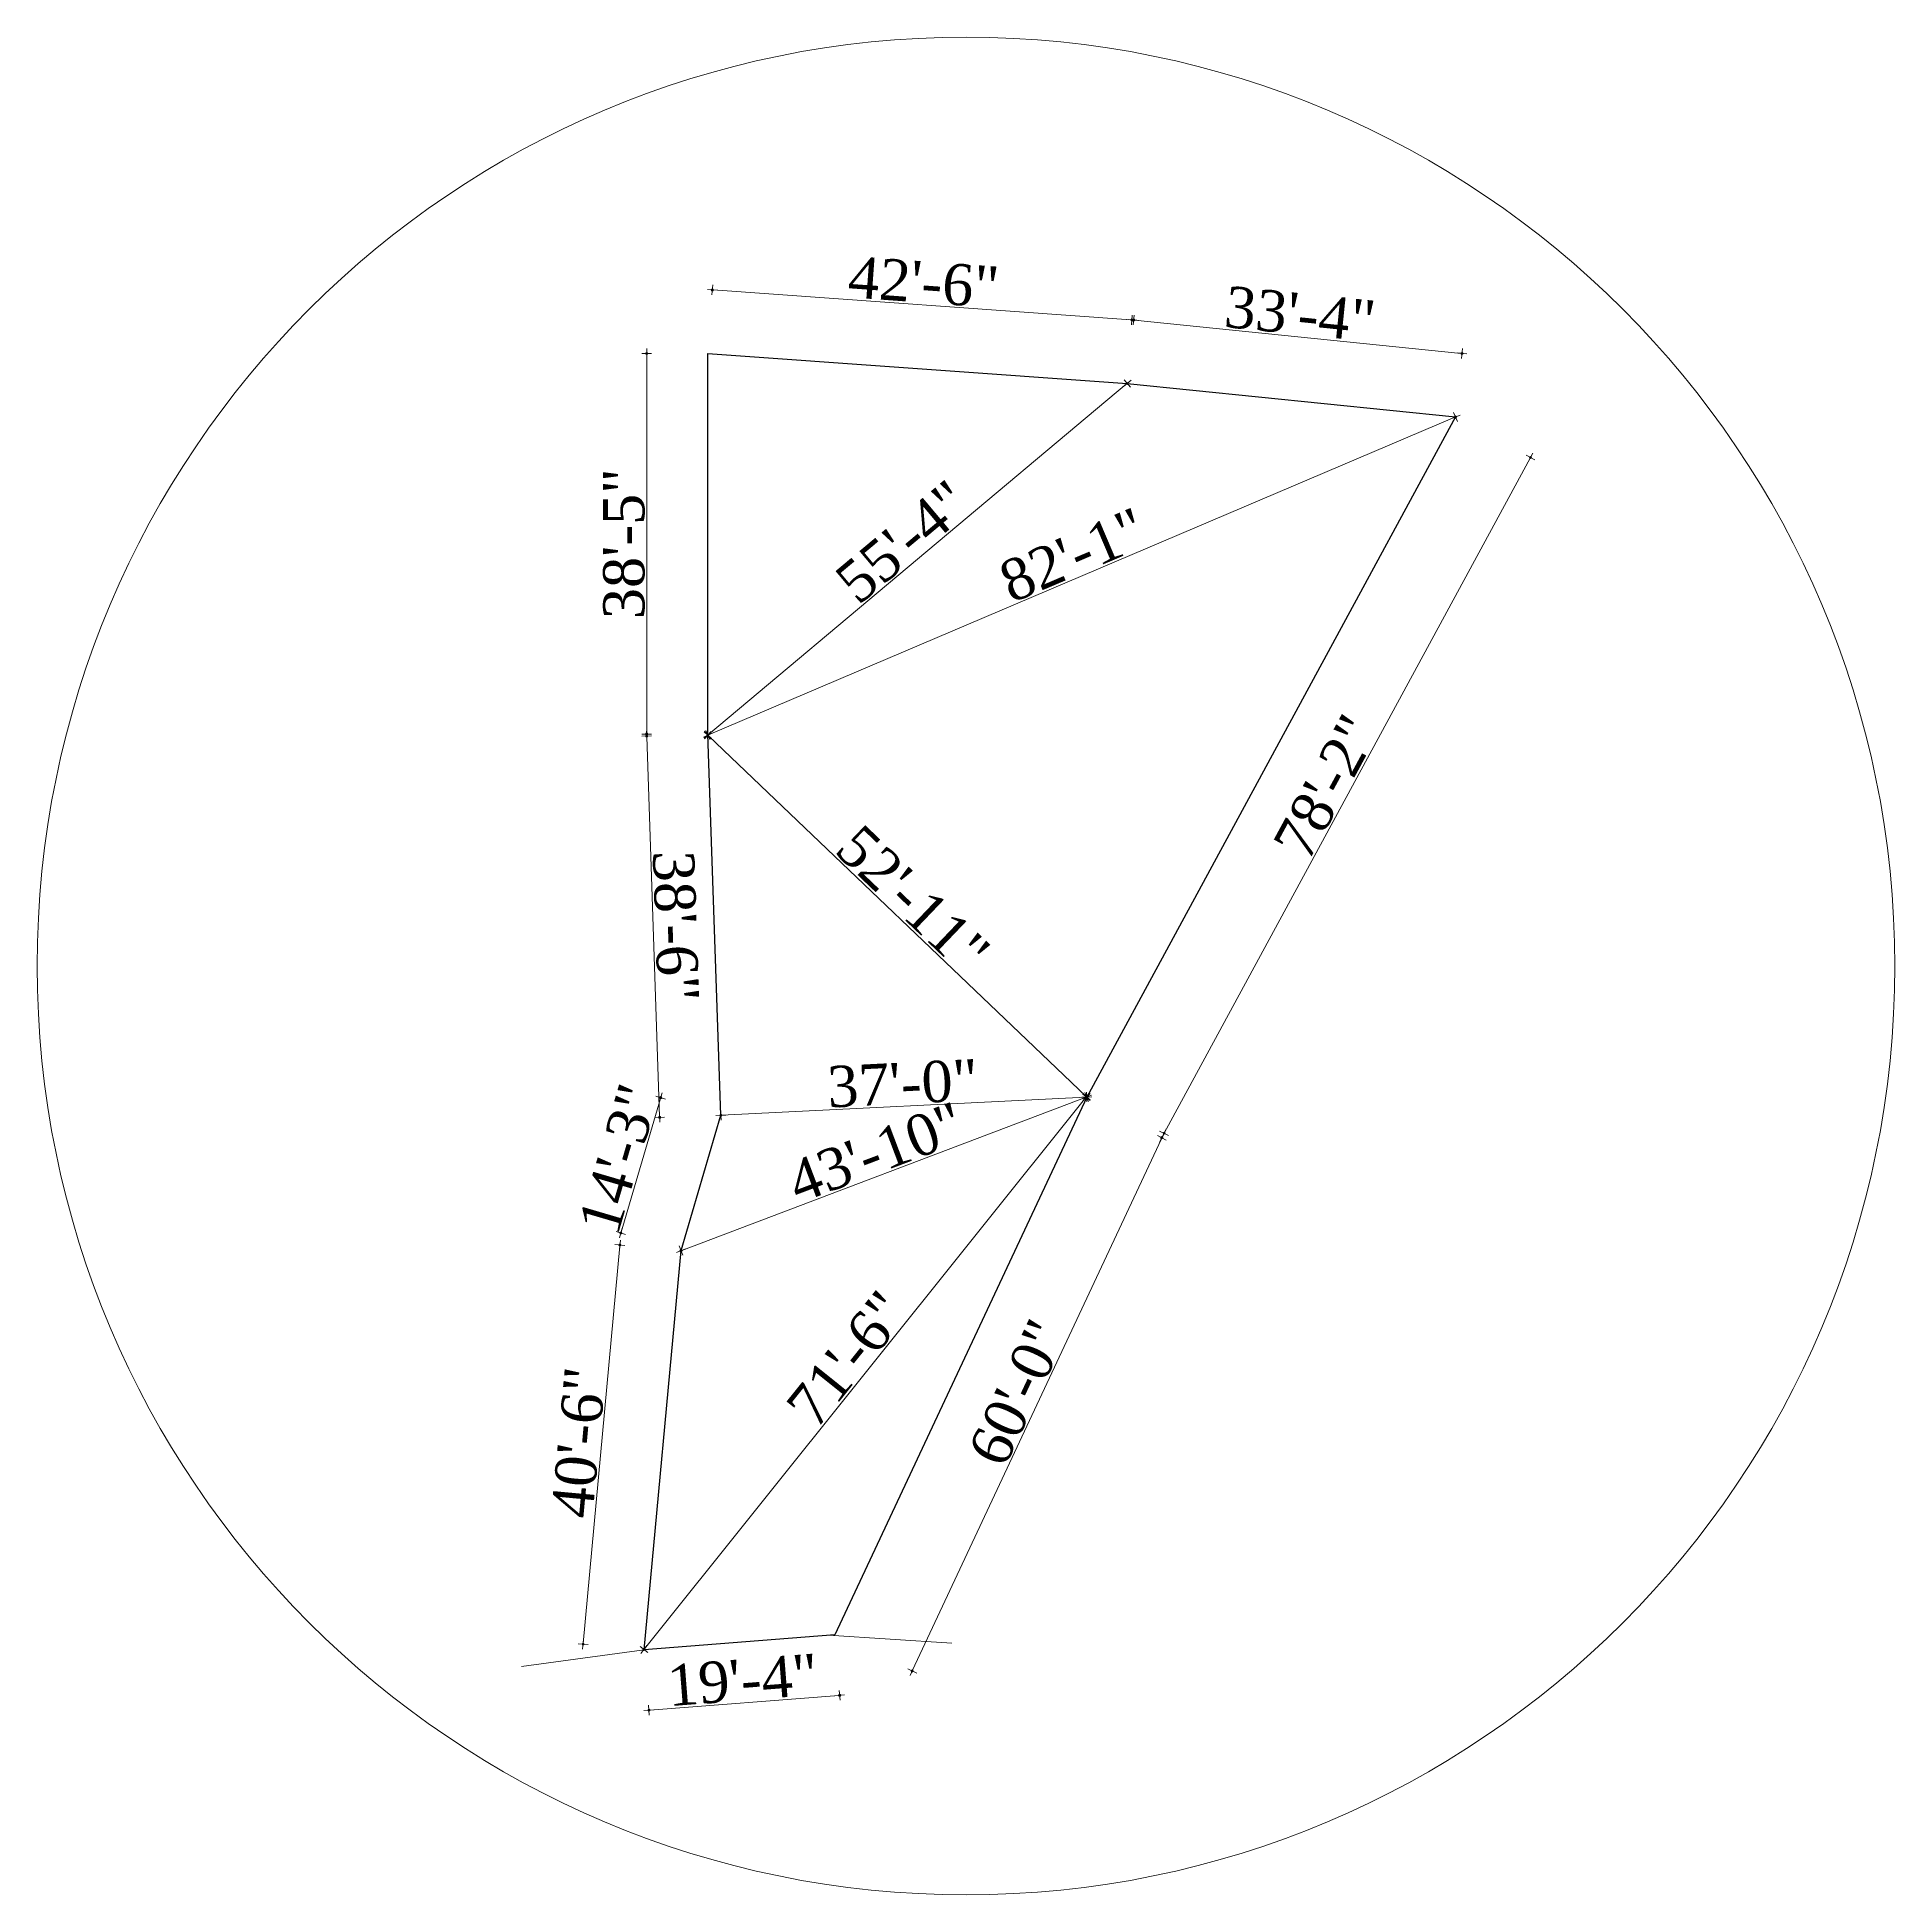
# Model space of a CAD drawing. Header units: feet. Extents: x 28652 to 66086, y -6769 to -640.
# Drawn here: x 28652 to 30904, y -5573 to -3321 of the extents above; entities that cross this region are included whole.
import ezdxf

# ---------------------------------------------------------------- set-up
doc = ezdxf.new("R2010")
doc.units = ezdxf.units.FT
doc.header["$LTSCALE"] = 50
doc.header["$MEASUREMENT"] = 0
doc.header["$PDMODE"] = 34
for name, color, linetype, lineweight in [('DIMENSION', 142, 'Continuous', 13), ('Eastele', 31, 'Continuous', 25), ('SES-Elevation', 4, 'Continuous', 15)]:
    doc.layers.add(name, color=color, linetype=linetype, lineweight=lineweight)
doc.styles.add('7 INCH', font='times.ttf', dxfattribs={"height": 7})
doc.dimstyles.new('7 INCH', dxfattribs={"dimscale": 0, "dimtxt": 7, "dimasz": 1, "dimexe": 2, "dimexo": 9, "dimgap": 2, "dimtad": 1, "dimdec": 0, "dimzin": 3, "dimdsep": 46, "dimlunit": 4, "dimtxsty": '7 INCH', "dimblk": 'DIM', "dimcen": 3, "dimdle": 3, "dimse1": 1, "dimse2": 1, "dimclrd": 256, "dimclre": 256, "dimclrt": 7, "dimadec": 1, "dimazin": 2, "dimtfac": 1, "dimtdec": 0, "dimtix": 1, "dimtofl": 0, "dimtmove": 2, "dimatfit": 3, "dimldrblk": 'DIM', "dimfxl": 2, "dimfrac": 2, "dimtolj": 2, "dimtzin": 0, "dimarcsym": 0})

# ---------------------------------------------------------------- blocks, each defined once
blk = doc.blocks.new('DIM')
at = {"layer": 'DIMENSION'}
h = blk.add_hatch(color=256, dxfattribs=at)
h.paths.add_polyline_path([(0, 1.3), (0, 0), (1.3, 0, 0.414214)])
h.paths.add_polyline_path([(1.3, 0), (0, 0), (0, -1.3, 0.414214)])
h.paths.add_polyline_path([(0, 0), (-1.3, 0, 0.414214), (0, -1.3)])
h.paths.add_polyline_path([(0, 1.3, 0.414214), (-1.3, 0), (0, 0)])
for p, q in [((-6, 0), (6, 0)), ((0, 6), (0, -6))]:
    blk.add_line(p, q, dxfattribs=at)
blk.add_circle((0, 0), 1.28, dxfattribs=at)
blk = doc.blocks.new('*D1745')
at = {"layer": 'Defpoints', "color": 0, "transparency": 16777216}
for p in [(28891.1, -23639.3), (28377.1, -23679.9), (28885.6, -23716.3)]:
    blk.add_point(p, dxfattribs=at)
at = {"layer": 'DIMENSION', "lineweight": -2, "transparency": 16777216}
blk.add_line((28383.6, -23602.9), (28890.1, -23639.2), dxfattribs=at)
for p, rotation in [((28382.6, -23602.9), 175.9039562410318), ((28891.1, -23639.3), 355.9039562410318)]:
    blk.add_blockref('DIM', p, dxfattribs=dict(at, rotation=rotation))
at = {"layer": 'DIMENSION', "color": 7, "transparency": 16777216, "insert": (28638.8, -23593.7), "char_height": 50, "attachment_point": 5, "rotation": 355.904, "style": '7 INCH'}
blk.add_mtext('\\A2;42\'-6"', dxfattribs=at)
blk = doc.blocks.new('*D1746')
at = {"layer": 'Defpoints', "color": 0, "transparency": 16777216}
for p in [(29291.5, -23679.9), (28885.6, -23716.3), (29283.6, -23756.8)]:
    blk.add_point(p, dxfattribs=at)
at = {"layer": 'DIMENSION', "lineweight": -2, "transparency": 16777216}
blk.add_line((28894.4, -23639.4), (29290.5, -23679.8), dxfattribs=at)
for p, rotation in [((28893.4, -23639.3), 174.1851271624009), ((29291.5, -23679.9), 354.1851271624008)]:
    blk.add_blockref('DIM', p, dxfattribs=dict(at, rotation=rotation))
at = {"layer": 'DIMENSION', "color": 7, "transparency": 16777216, "insert": (29095.2, -23632.3), "char_height": 50, "attachment_point": 5, "rotation": 354.1851, "style": '7 INCH'}
blk.add_mtext('\\A2;33\'-4"', dxfattribs=at)
blk = doc.blocks.new('*D1747')
at = {"layer": 'Defpoints', "color": 0, "transparency": 16777216}
for p in [(29283.6, -23756.8), (28836.5, -24581.4), (28927.4, -24630.7)]:
    blk.add_point(p, dxfattribs=at)
at = {"layer": 'DIMENSION', "lineweight": -2, "transparency": 16777216}
blk.add_line((29374, -23807), (28927.9, -24629.8), dxfattribs=at)
for p, rotation in [((29374.5, -23806.1), 61.53340160544195), ((28927.4, -24630.7), 241.5334016054419)]:
    blk.add_blockref('DIM', p, dxfattribs=dict(at, rotation=rotation))
at = {"layer": 'DIMENSION', "color": 7, "transparency": 16777216, "insert": (29126.8, -24205.3), "char_height": 50, "attachment_point": 5, "rotation": 61.5334, "style": '7 INCH'}
blk.add_mtext('\\A2;78\'-2"', dxfattribs=at)
blk = doc.blocks.new('*D1748')
at = {"layer": 'Defpoints', "color": 0, "transparency": 16777216}
for p in [(28836.5, -24581.4), (28531.2, -25233.4), (28624.9, -25277.3)]:
    blk.add_point(p, dxfattribs=at)
at = {"layer": 'DIMENSION', "lineweight": -2, "transparency": 16777216}
blk.add_line((28929.9, -24626.2), (28625.4, -25276.4), dxfattribs=at)
for p, rotation in [((28930.3, -24625.3), 64.90705035988039), ((28624.9, -25277.3), 244.9070503598803)]:
    blk.add_blockref('DIM', p, dxfattribs=dict(at, rotation=rotation))
at = {"layer": 'DIMENSION', "color": 7, "transparency": 16777216, "insert": (28752.8, -24939.7), "char_height": 50, "attachment_point": 5, "rotation": 64.9071, "style": '7 INCH'}
blk.add_mtext('\\A2;60\'-0"', dxfattribs=at)
blk = doc.blocks.new('*D1749')
at = {"layer": 'Defpoints', "color": 0, "transparency": 16777216}
for p in [(28531.2, -25233.4), (28300, -25251.5), (28305.7, -25324.8)]:
    blk.add_point(p, dxfattribs=at)
at = {"layer": 'DIMENSION', "lineweight": -2, "transparency": 16777216}
blk.add_line((28535.9, -25306.8), (28306.7, -25324.7), dxfattribs=at)
for p, rotation in [((28536.9, -25306.7), 4.466958737761182), ((28305.7, -25324.8), 184.4669587377612)]:
    blk.add_blockref('DIM', p, dxfattribs=dict(at, rotation=rotation))
at = {"layer": 'DIMENSION', "color": 7, "transparency": 16777216, "insert": (28419.2, -25288.3), "char_height": 50, "attachment_point": 5, "rotation": 4.467, "style": '7 INCH'}
blk.add_mtext('\\A2;19\'-4"', dxfattribs=at)
blk = doc.blocks.new('*D1750')
at = {"layer": 'Defpoints', "color": 0, "transparency": 16777216}
for p in [(28270.5, -24760.8), (28344.6, -24767.6), (28300, -25251.5)]:
    blk.add_point(p, dxfattribs=at)
at = {"layer": 'DIMENSION', "lineweight": -2, "transparency": 16777216}
blk.add_line((28226, -25243.7), (28270.4, -24761.8), dxfattribs=at)
for p, rotation in [((28270.5, -24760.8), 84.73367460843131), ((28225.9, -25244.7), 264.7336746084313)]:
    blk.add_blockref('DIM', p, dxfattribs=dict(at, rotation=rotation))
at = {"layer": 'DIMENSION', "color": 7, "transparency": 16777216, "insert": (28220.9, -25000.2), "char_height": 50, "attachment_point": 5, "rotation": 84.7337, "style": '7 INCH'}
blk.add_mtext('\\A2;40\'-6"', dxfattribs=at)
blk = doc.blocks.new('*D1751')
at = {"layer": 'Defpoints', "color": 0, "transparency": 16777216}
for p in [(28319.9, -24582.1), (28392.8, -24603.5), (28344.6, -24767.6)]:
    blk.add_point(p, dxfattribs=at)
at = {"layer": 'DIMENSION', "lineweight": -2, "transparency": 16777216}
blk.add_line((28272, -24745.3), (28319.6, -24583), dxfattribs=at)
for p, rotation in [((28319.9, -24582.1), 73.64008325291114), ((28271.7, -24746.2), 253.6400832529112)]:
    blk.add_blockref('DIM', p, dxfattribs=dict(at, rotation=rotation))
at = {"layer": 'DIMENSION', "color": 7, "transparency": 16777216, "insert": (28269.5, -24656.4), "char_height": 50, "attachment_point": 5, "rotation": 73.6401, "style": '7 INCH'}
blk.add_mtext('\\A2;14\'-3"', dxfattribs=at)
blk = doc.blocks.new('*D1752')
at = {"layer": 'Defpoints', "color": 0, "transparency": 16777216}
for p in [(28377.1, -24141.3), (28303, -24143.8), (28392.8, -24603.5)]:
    blk.add_point(p, dxfattribs=at)
at = {"layer": 'DIMENSION', "lineweight": -2, "transparency": 16777216}
blk.add_line((28318.6, -24605), (28303, -24144.8), dxfattribs=at)
for p, rotation in [((28303, -24143.8), 91.94600908713541), ((28318.7, -24606), 271.9460090871354)]:
    blk.add_blockref('DIM', p, dxfattribs=dict(at, rotation=rotation))
at = {"layer": 'DIMENSION', "color": 7, "transparency": 16777216, "insert": (28338.2, -24374), "char_height": 50, "attachment_point": 5, "rotation": 271.946, "style": '7 INCH'}
blk.add_mtext('\\A2;38\'-6"', dxfattribs=at)
blk = doc.blocks.new('*D1753')
at = {"layer": 'Defpoints', "color": 0, "transparency": 16777216}
for p in [(28303, -23679.9), (28377.1, -23679.9), (28377.1, -24141.3)]:
    blk.add_point(p, dxfattribs=at)
at = {"layer": 'DIMENSION', "lineweight": -2, "transparency": 16777216}
blk.add_line((28303, -24140.3), (28303, -23680.9), dxfattribs=at)
for p, rotation in [((28303, -23679.9), 90), ((28303, -24141.3), 270)]:
    blk.add_blockref('DIM', p, dxfattribs=dict(at, rotation=rotation))
at = {"layer": 'DIMENSION', "color": 7, "transparency": 16777216, "insert": (28275.6, -23910.6), "char_height": 50, "attachment_point": 5, "rotation": 90, "style": '7 INCH'}
blk.add_mtext('\\A2;38\'-5"', dxfattribs=at)
blk = doc.blocks.new('*D1754')
at = {"layer": 'Defpoints', "color": 0, "transparency": 16777216}
for p in [(28885.6, -23716.3), (28885.6, -23716.3), (28377.1, -24142.6)]:
    blk.add_point(p, dxfattribs=at)
at = {"layer": 'DIMENSION', "lineweight": -2, "transparency": 16777216}
blk.add_line((28377.8, -24141.9), (28884.8, -23716.9), dxfattribs=at)
for p, rotation in [((28885.6, -23716.3), 39.97531281655489), ((28377.1, -24142.6), 219.9753128165549)]:
    blk.add_blockref('DIM', p, dxfattribs=dict(at, rotation=rotation))
at = {"layer": 'DIMENSION', "color": 7, "transparency": 16777216, "insert": (28613.7, -23908.4), "char_height": 50, "attachment_point": 5, "rotation": 39.9753, "style": '7 INCH'}
blk.add_mtext('\\A2;55\'-4"', dxfattribs=at)
blk = doc.blocks.new('*D1755')
at = {"layer": 'Defpoints', "color": 0, "transparency": 16777216}
for p in [(29283.6, -23756.8), (28377.1, -24142.5), (28377.2, -24142.6)]:
    blk.add_point(p, dxfattribs=at)
at = {"layer": 'DIMENSION', "lineweight": -2, "transparency": 16777216}
blk.add_line((29282.7, -23757.3), (28378.1, -24142.2), dxfattribs=at)
for p, rotation in [((29283.6, -23756.9), 23.04983012877955), ((28377.2, -24142.6), 203.0498301287795)]:
    blk.add_blockref('DIM', p, dxfattribs=dict(at, rotation=rotation))
at = {"layer": 'DIMENSION', "color": 7, "transparency": 16777216, "insert": (28819.7, -23924.5), "char_height": 50, "attachment_point": 5, "rotation": 23.0498, "style": '7 INCH'}
blk.add_mtext('\\A2;82\'-1"', dxfattribs=at)
blk = doc.blocks.new('*D1756')
at = {"layer": 'Defpoints', "color": 0, "transparency": 16777216}
for p in [(28377.2, -24142.7), (28836.5, -24581.4), (28836.5, -24581.4)]:
    blk.add_point(p, dxfattribs=at)
at = {"layer": 'DIMENSION', "lineweight": -2, "transparency": 16777216}
blk.add_line((28377.9, -24143.4), (28835.8, -24580.7), dxfattribs=at)
for p, rotation in [((28377.2, -24142.7), 136.3182691235328), ((28836.5, -24581.4), 316.3182691235328)]:
    blk.add_blockref('DIM', p, dxfattribs=dict(at, rotation=rotation))
at = {"layer": 'DIMENSION', "color": 7, "transparency": 16777216, "insert": (28625.8, -24342.2), "char_height": 50, "attachment_point": 5, "rotation": 316.3183, "style": '7 INCH'}
blk.add_mtext('\\A2;52\'-11"', dxfattribs=at)
blk = doc.blocks.new('*D1757')
at = {"layer": 'Defpoints', "color": 0, "transparency": 16777216}
for p in [(28836.5, -24581.4), (28836.5, -24581.4), (28392.8, -24603.5)]:
    blk.add_point(p, dxfattribs=at)
at = {"layer": 'DIMENSION', "lineweight": -2, "transparency": 16777216}
blk.add_line((28393.8, -24603.4), (28835.5, -24581.4), dxfattribs=at)
for p, rotation in [((28836.5, -24581.4), 2.848373011878359), ((28392.8, -24603.5), 182.8483730118784)]:
    blk.add_blockref('DIM', p, dxfattribs=dict(at, rotation=rotation))
at = {"layer": 'DIMENSION', "color": 7, "transparency": 16777216, "insert": (28613.3, -24565), "char_height": 50, "attachment_point": 5, "rotation": 2.8484, "style": '7 INCH'}
blk.add_mtext('\\A2;37\'-0"', dxfattribs=at)
blk = doc.blocks.new('*D1758')
at = {"layer": 'Defpoints', "color": 0, "transparency": 16777216}
for p in [(28836.5, -24581.4), (28836.5, -24581.4), (28344.6, -24767.6)]:
    blk.add_point(p, dxfattribs=at)
at = {"layer": 'DIMENSION', "lineweight": -2, "transparency": 16777216}
blk.add_line((28345.5, -24767.3), (28835.6, -24581.7), dxfattribs=at)
for p, rotation in [((28836.5, -24581.4), 20.73351221249043), ((28344.6, -24767.6), 200.7335122124904)]:
    blk.add_blockref('DIM', p, dxfattribs=dict(at, rotation=rotation))
at = {"layer": 'DIMENSION', "color": 7, "transparency": 16777216, "insert": (28580.9, -24648.8), "char_height": 50, "attachment_point": 5, "rotation": 20.7335, "style": '7 INCH'}
blk.add_mtext('\\A2;43\'-10"', dxfattribs=at)
blk = doc.blocks.new('*D1759')
at = {"layer": 'Defpoints', "color": 0, "transparency": 16777216}
for p in [(28836.1, -24581.1), (28836.5, -24581.4), (28300, -25251.5)]:
    blk.add_point(p, dxfattribs=at)
at = {"layer": 'DIMENSION', "lineweight": -2, "transparency": 16777216}
blk.add_line((28300.2, -25250.4), (28835.5, -24581.9), dxfattribs=at)
for p, rotation in [((28836.1, -24581.1), 51.31673096793426), ((28299.6, -25251.2), 231.3167309679342)]:
    blk.add_blockref('DIM', p, dxfattribs=dict(at, rotation=rotation))
at = {"layer": 'DIMENSION', "color": 7, "transparency": 16777216, "insert": (28546.4, -24898.9), "char_height": 50, "attachment_point": 5, "rotation": 51.3167, "style": '7 INCH'}
blk.add_mtext('\\A2;71\'-6"', dxfattribs=at)
blk = doc.blocks.new('asg')
at = {"layer": 'DIMENSION', "color": 251}
blk.add_lwpolyline([(28672.9, -25243.5), (28523.6, -25234), (28300, -25251.5), (28151.4, -25271.8)], dxfattribs=at)
at = {"layer": 'Eastele'}
blk.add_lwpolyline([(28836.5, -24581.4), (28531.2, -25233.4), (28300, -25251.5), (28344.6, -24767.6), (28392.8, -24603.5), (28377.1, -24141.3), (28377.1, -23679.9), (28885.6, -23716.3), (29283.6, -23756.8), (28836.5, -24581.4)], dxfattribs=at)
at = {"layer": 'DIMENSION', "color": 251}
for p1, p2, distance, picture, middle in [((28377.1, -23679.9), (28885.6, -23716.3), 77.2, '*D1745', (28638.8, -23593.7)), ((28885.6, -23716.3), (29283.6, -23756.8), 77.4, '*D1746', (29095.2, -23632.3)), ((28377.1, -24141.3), (28377.1, -23679.9), 74.1, '*D1753', (28275.6, -23910.6)), ((28377.1, -24142.6), (28885.6, -23716.3), 0, '*D1754', (28613.7, -23908.4)), ((29283.6, -23756.8), (28377.1, -24142.5), 0.1, '*D1755', (28819.7, -23924.5)), ((29283.6, -23756.8), (28836.5, -24581.4), 103.4, '*D1747', (29126.8, -24205.3)), ((28392.8, -24603.5), (28377.1, -24141.3), 74.2, '*D1752', (28338.2, -24374)), ((28377.2, -24142.7), (28836.5, -24581.4), 0, '*D1756', (28625.8, -24342.2)), ((28392.8, -24603.5), (28836.5, -24581.4), 0, '*D1757', (28613.3, -24565)), ((28344.6, -24767.6), (28392.8, -24603.5), 76, '*D1751', (28269.5, -24656.4)), ((28300, -25251.5), (28836.5, -24581.4), 0.5, '*D1759', (28546.4, -24898.9)), ((28344.6, -24767.6), (28836.5, -24581.4), 0, '*D1758', (28580.9, -24648.8)), ((28836.5, -24581.4), (28531.2, -25233.4), 103.5, '*D1748', (28752.8, -24939.7)), ((28300, -25251.5), (28344.6, -24767.6), 74.4, '*D1750', (28220.9, -25000.2)), ((28531.2, -25233.4), (28300, -25251.5), 73.5, '*D1749', (28419.2, -25288.3))]:
    dim = blk.add_aligned_dim(p1=p1, p2=p2, distance=distance, dimstyle='7 INCH', override={"dimscale": 1, "dimfxlon": 1}, dxfattribs=at)
    dim.commit()
    dim.dimension.update_dxf_attribs({"geometry": picture, "text_midpoint": middle})

msp = doc.modelspace()

# ---------------------------------------------------------------- linework, layer by layer
at = {"layer": 'SES-Elevation'}
msp.add_circle((29777.92, -4446.89), 1126.08, dxfattribs=at)

# ---------------------------------------------------------------- block references
msp.add_blockref('asg', (1087.81, 19975.65), dxfattribs=at)

doc.saveas('drawing.dxf')
